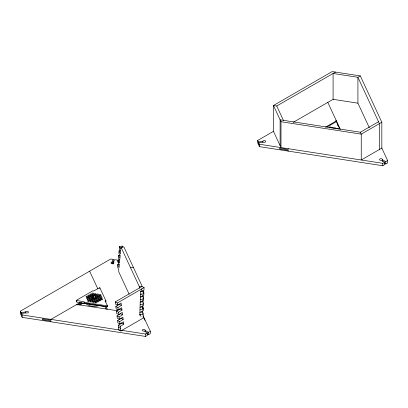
<?xml version="1.0" encoding="UTF-8"?>
<svg xmlns="http://www.w3.org/2000/svg" width="408" height="408" viewBox="0 0 408 408"><rect width="100%" height="100%" fill="white"/><g stroke="black" fill="none" stroke-linecap="round" stroke-linejoin="round"><path stroke-width="0.61" d="M141.122 316.44L139.827 314.93L140.541 291.796L143.381 291.485L143.305 294.051L140.459 294.362M142.234 310.988L142.774 312.049L142.693 314.614L139.857 314.798M142.392 305.862L142.933 306.923L142.851 309.488L140.01 309.8M142.555 300.732L143.091 301.793L143.014 304.358L140.168 304.669M142.713 295.601L143.249 296.662L143.172 299.227L140.326 299.543M143.269 313.166L143.116 318.133L120.87 330.975L118.789 329.899L118.208 325.283L121.696 323.039L123.777 324.115L120.289 326.359L118.208 325.283M142.387 307.499L143.427 308.04L143.346 310.605L139.903 312.365L142.774 312.049M143.585 302.909L143.509 305.475L140.061 307.234L142.933 306.923M142.866 292.113L143.907 292.653L143.825 295.219L140.383 296.978L143.249 296.662M121.4 305.337L119.32 304.261L115.831 306.505L117.912 307.581L121.4 305.337L121.105 302.991L117.616 305.235L115.535 304.159L115.25 301.915L141.984 286.482L144.065 287.558L143.983 290.088L140.541 291.848L141.979 288.762M139.261 288.165L139.317 286.62L121.023 247.197L123.864 246.881L142.162 286.304L139.317 286.62M119.457 264.308L117.754 264.496L117.535 266.761L118.845 269.918L118.677 271.672L129.142 294.219M119.891 259.774L118.187 259.957L117.968 262.227L119.279 265.379L119.065 267.648L117.754 264.496M120.324 255.235L118.621 255.423L118.402 257.693L119.712 260.845L119.498 263.114L118.187 259.957M120.763 250.701L119.054 250.889L118.84 253.159L120.151 256.311L119.932 258.575L118.621 255.423M122.788 247.136L122.359 246.106L119.519 246.422L119.299 248.686L120.584 251.777L120.365 254.041L119.054 250.889M121.023 247.197L120.799 249.507L119.519 246.422M122.252 247.238L122.359 246.106M118.601 262.925L117.259 260.039L114.612 259.631L113.501 262.211A1.469 0.847 0 0 1 113.347 263.507A1.469 0.847 0 0 1 111.16 263.196A1.469 0.847 0 0 1 112.073 262.007L113.189 259.406L110.685 259.024L20.4 311.146L20.4 313.553L21.109 315.083L21.109 312.676L20.4 311.146M112.297 263.894L113.189 261.814L113.189 259.406M107.268 306.311L107.075 306.724L84.216 303.185L84.41 301.874L76.265 300.395L76.265 301.298L76.786 301.599M84.216 303.185L84.41 302.777M107.075 306.724L107.268 305.408L105.223 301.012L105.937 300.9L105.937 301.803M115.831 306.505L116.127 308.851L118.208 309.927L121.701 307.683L121.997 310.034L118.504 312.273L116.423 311.197L119.916 308.958L121.997 310.034M116.423 311.197L116.724 313.548L118.804 314.624L122.293 312.38L122.589 314.726L119.1 316.97L117.019 315.894L120.508 313.65L122.589 314.726M117.019 315.894L117.315 318.24L119.396 319.316L122.885 317.072L123.18 319.423L119.692 321.662L117.611 320.586L121.099 318.347L123.18 319.423M117.611 320.586L117.907 322.937L119.988 324.008L123.481 321.769L123.777 324.115M280.118 145.687L280.118 119.819L360.361 132.233L361.243 134.135L361.243 159.997L381.827 148.114L381.827 122.247L360.325 75.924L332.204 71.573L273.467 105.483L281 121.722L281 147.584L273.467 131.351L273.467 105.483L276.752 105.993L335.493 72.078M360.325 75.924L357.918 77.311L333.086 73.471L333.086 99.333L357.918 103.178L369.332 127.77M257.693 140.459L258.402 141.984L258.402 144.391L257.693 142.861L257.693 140.459L273.574 131.289M293.219 122.349L333.295 99.215M325.441 127.209L336.391 120.885L336.391 121.64L326.992 127.067M360.361 132.233L378.537 121.737M381.827 122.247L361.243 134.135L281 121.722M76.265 300.395L93.004 290.731L93.524 291.031L99.812 287.701L105.937 300.9M79.937 302.639L50.923 319.393L50.923 320.142L42.381 318.821L42.381 319.724L50.923 321.045L50.923 321.8M77.138 305.011L81.508 302.486M78.775 304.965L82.054 303.073M79.937 305.046L83.773 302.833M115.25 301.915L117.331 302.991L144.065 287.558M258.784 142.81L259.452 144.254L382.786 163.333L384.729 162.211L384.729 164.618L382.786 165.74L259.452 146.661L258.784 145.212L258.784 142.81L263.236 142.066A1.469 0.847 0 0 0 265.481 141.928A1.469 0.847 0 0 0 264.853 140.678A1.469 0.847 0 0 0 262.829 141.255L258.402 141.984M384.729 162.211L381.409 160.364A1.469 0.847 0 0 1 379.542 159.64A1.469 0.847 0 0 1 381.103 158.702A1.469 0.847 0 0 1 382.429 159.752L385.769 161.614L387.6 160.553L381.755 147.956M384.657 163.399L385.769 164.016L387.6 162.96L387.6 160.553M121.003 330.235L145.493 334.025L147.436 332.903L147.436 335.31L145.493 336.427L22.16 317.348L21.491 315.904L21.491 313.497L25.949 312.757A1.469 0.847 0 0 0 28.188 312.62A1.469 0.847 0 0 0 27.56 311.37A1.469 0.847 0 0 0 25.536 311.942L21.109 312.676M147.436 332.903L144.121 331.056A1.469 0.847 0 0 1 142.249 330.332A1.469 0.847 0 0 1 143.81 329.394A1.469 0.847 0 0 1 145.136 330.444L148.476 332.301L150.307 331.245L143.131 315.787M146.809 333.78L148.476 334.708L150.307 333.652L150.307 331.245M140.459 294.413L141.443 293.913M142.922 293.158L143.907 292.653M142.759 298.284L143.744 297.784L143.667 300.344L140.219 302.109L143.091 301.793M142.443 308.54L143.427 308.04M139.827 314.93L140.806 314.425M99.756 305.556L95.074 306.49L90.204 305.949A9.578 5.528 0 0 1 85.644 303.236M130.555 267.73L133.396 267.418M84.216 302.282L107.075 305.822M76.786 304.46L117.529 310.763M21.491 313.497L22.16 314.945L119.748 330.041M120.233 330.205L121.273 330.745M118.442 327.175L120.533 328.323M330.291 124.557L330.817 124.858M142.856 290.445L143.381 291.485M327.716 102.189L340.282 129.27M335.866 120.503L339.874 129.142M337.232 124.348L337.763 125.486M276.752 105.993L283.407 120.329M143.366 317.036L144.891 320.321M89.633 271.177L97.787 288.742M106.197 306.872L107.268 309.172M104.861 306.398L106.197 309.279M117.331 302.991L117.616 305.235M117.912 307.581L118.208 309.927M118.504 312.273L118.804 314.624M119.1 316.97L119.396 319.316M119.692 321.662L119.988 324.008M120.289 326.359L120.87 330.975M385.769 161.614L385.769 164.016M382.786 163.333L382.786 165.74M382.429 159.752L382.429 161.558M379.42 149.501L379.42 123.639L357.918 77.311L357.918 103.178M288.216 148.701L288.216 149.456L279.674 148.135L279.674 149.037L288.216 150.358L288.216 151.108M262.829 141.255L262.829 142.453M259.452 144.254L259.452 146.661M148.476 332.301L148.476 334.708M145.493 334.025L145.493 336.427M145.136 330.444L145.136 331.648M113.501 262.211L113.501 264.017M112.073 262.007L112.073 263.813M107.268 305.408L107.268 306.913L76.786 302.195L76.786 300.696M105.223 301.012L105.223 301.91M99.812 287.701L99.812 288.604M25.536 311.942L25.536 313.145M22.16 314.945L22.16 317.348M336.483 128.698A0.923 0.53 0 0 1 337.783 128.311A0.923 0.53 0 0 1 338.094 129.132M331.556 127.933A0.923 0.53 0 0 1 332.867 127.408A0.923 0.53 0 0 1 333.005 128.326M329.098 127.485A0.923 0.53 0 0 1 330.409 126.959A0.923 0.53 0 0 1 330.546 127.877M329.628 127.923A0.923 0.53 0 0 1 329.424 127.847M334.025 128.25A0.923 0.53 0 0 1 335.325 127.857A0.923 0.53 0 0 1 335.636 128.683M94.763 298.462A0.923 0.53 0 0 1 93.993 298.457M95.722 297.616A1.474 0.852 0 0 1 94.258 298.824A1.474 0.852 0 0 1 93.177 297.488M93.238 296.927A0.923 0.53 0 0 1 92.998 296.295A0.923 0.53 0 0 1 93.993 295.999M95.763 296.534A0.923 0.53 0 0 1 96.997 296.631A0.923 0.53 0 0 1 96.941 297.35A0.923 0.53 0 0 1 95.696 297.381M93.075 301.318A0.923 0.53 0 0 1 92.84 301.283M95.074 304.99A9.578 5.528 0 0 1 88.602 303.884M93.544 297.473A1.474 0.852 0 0 0 95.855 296.845A1.474 0.852 0 0 0 93.763 296.004A1.474 0.852 0 0 0 93.544 297.473M92.687 295.474A0.923 0.53 0 0 0 94.187 295.163A0.923 0.53 0 0 0 92.963 294.566A0.923 0.53 0 0 0 92.687 295.474M91.887 299.385A0.923 0.53 0 0 0 93.386 299.074A0.923 0.53 0 0 0 92.167 298.483A0.923 0.53 0 0 0 91.887 299.385M89.984 300.39A0.923 0.53 0 0 0 91.484 300.079A0.923 0.53 0 0 0 90.265 299.482A0.923 0.53 0 0 0 89.984 300.39M95.452 302.746A0.923 0.53 0 0 0 96.951 302.43A0.923 0.53 0 0 0 95.732 301.838A0.923 0.53 0 0 0 95.452 302.746M100.613 298.279A0.923 0.53 0 0 0 102.112 297.968A0.923 0.53 0 0 0 100.893 297.376A0.923 0.53 0 0 0 100.613 298.279M99.506 295.372A0.923 0.53 0 0 0 101.006 295.06A0.923 0.53 0 0 0 99.787 294.464A0.923 0.53 0 0 0 99.506 295.372M86.419 297.034A0.923 0.53 0 0 0 87.919 296.718A0.923 0.53 0 0 0 86.7 296.126A0.923 0.53 0 0 0 86.419 297.034M95.141 295.928A0.923 0.53 0 0 0 96.645 295.611A0.923 0.53 0 0 0 95.421 295.02A0.923 0.53 0 0 0 95.141 295.928M101.164 299.732A0.923 0.53 0 0 0 102.663 299.421A0.923 0.53 0 0 0 101.444 298.829A0.923 0.53 0 0 0 101.164 299.732M94.59 294.469A0.923 0.53 0 0 0 96.089 294.158A0.923 0.53 0 0 0 94.87 293.566A0.923 0.53 0 0 0 94.59 294.469M99.261 300.737A0.923 0.53 0 0 0 100.761 300.426A0.923 0.53 0 0 0 99.542 299.829A0.923 0.53 0 0 0 99.261 300.737M97.354 301.741A0.923 0.53 0 0 0 98.858 301.43A0.923 0.53 0 0 0 97.634 300.834A0.923 0.53 0 0 0 97.354 301.741M88.077 301.395A0.923 0.53 0 0 0 89.576 301.079A0.923 0.53 0 0 0 88.358 300.487A0.923 0.53 0 0 0 88.077 301.395M92.993 302.292A0.923 0.53 0 0 0 94.493 301.981A0.923 0.53 0 0 0 93.274 301.39A0.923 0.53 0 0 0 92.993 302.292M90.535 301.844A0.923 0.53 0 0 0 92.035 301.532A0.923 0.53 0 0 0 90.816 300.936A0.923 0.53 0 0 0 90.535 301.844M92.132 294.02A0.923 0.53 0 0 0 93.631 293.709A0.923 0.53 0 0 0 92.412 293.112A0.923 0.53 0 0 0 92.132 294.02M89.428 298.936A0.923 0.53 0 0 0 90.928 298.625A0.923 0.53 0 0 0 89.709 298.029A0.923 0.53 0 0 0 89.428 298.936M92.443 300.839A0.923 0.53 0 0 0 93.942 300.528A0.923 0.53 0 0 0 92.723 299.936A0.923 0.53 0 0 0 92.443 300.839M100.057 296.825A0.923 0.53 0 0 0 101.556 296.514A0.923 0.53 0 0 0 100.337 295.917A0.923 0.53 0 0 0 100.057 296.825M87.526 299.941A0.923 0.53 0 0 0 89.026 299.625A0.923 0.53 0 0 0 87.807 299.033A0.923 0.53 0 0 0 87.526 299.941M97.048 294.923A0.923 0.53 0 0 0 98.547 294.607A0.923 0.53 0 0 0 97.328 294.015A0.923 0.53 0 0 0 97.048 294.923M90.229 295.025A0.923 0.53 0 0 0 91.729 294.714A0.923 0.53 0 0 0 90.51 294.117A0.923 0.53 0 0 0 90.229 295.025M91.336 297.932A0.923 0.53 0 0 0 92.835 297.621A0.923 0.53 0 0 0 91.616 297.024A0.923 0.53 0 0 0 91.336 297.932M86.97 298.488A0.923 0.53 0 0 0 88.47 298.171A0.923 0.53 0 0 0 87.251 297.58A0.923 0.53 0 0 0 86.97 298.488M88.878 297.483A0.923 0.53 0 0 0 90.377 297.167A0.923 0.53 0 0 0 89.158 296.575A0.923 0.53 0 0 0 88.878 297.483M98.155 297.83A0.923 0.53 0 0 0 99.654 297.519A0.923 0.53 0 0 0 98.435 296.922A0.923 0.53 0 0 0 98.155 297.83M96.803 300.288A0.923 0.53 0 0 0 98.302 299.972A0.923 0.53 0 0 0 97.084 299.38A0.923 0.53 0 0 0 96.803 300.288M94.901 301.293A0.923 0.53 0 0 0 96.4 300.976A0.923 0.53 0 0 0 95.176 300.385A0.923 0.53 0 0 0 94.901 301.293M88.322 296.03A0.923 0.53 0 0 0 89.821 295.713A0.923 0.53 0 0 0 88.602 295.122A0.923 0.53 0 0 0 88.322 296.03M96.247 298.835A0.923 0.53 0 0 0 97.752 298.518A0.923 0.53 0 0 0 96.528 297.927A0.923 0.53 0 0 0 96.247 298.835M94.345 299.839A0.923 0.53 0 0 0 95.844 299.523A0.923 0.53 0 0 0 94.625 298.931A0.923 0.53 0 0 0 94.345 299.839M90.78 296.478A0.923 0.53 0 0 0 92.279 296.167A0.923 0.53 0 0 0 91.061 295.57A0.923 0.53 0 0 0 90.78 296.478M97.599 296.376A0.923 0.53 0 0 0 99.098 296.06A0.923 0.53 0 0 0 97.879 295.469A0.923 0.53 0 0 0 97.599 296.376M98.705 299.283A0.923 0.53 0 0 0 100.205 298.972A0.923 0.53 0 0 0 98.986 298.375A0.923 0.53 0 0 0 98.705 299.283"/></g></svg>
